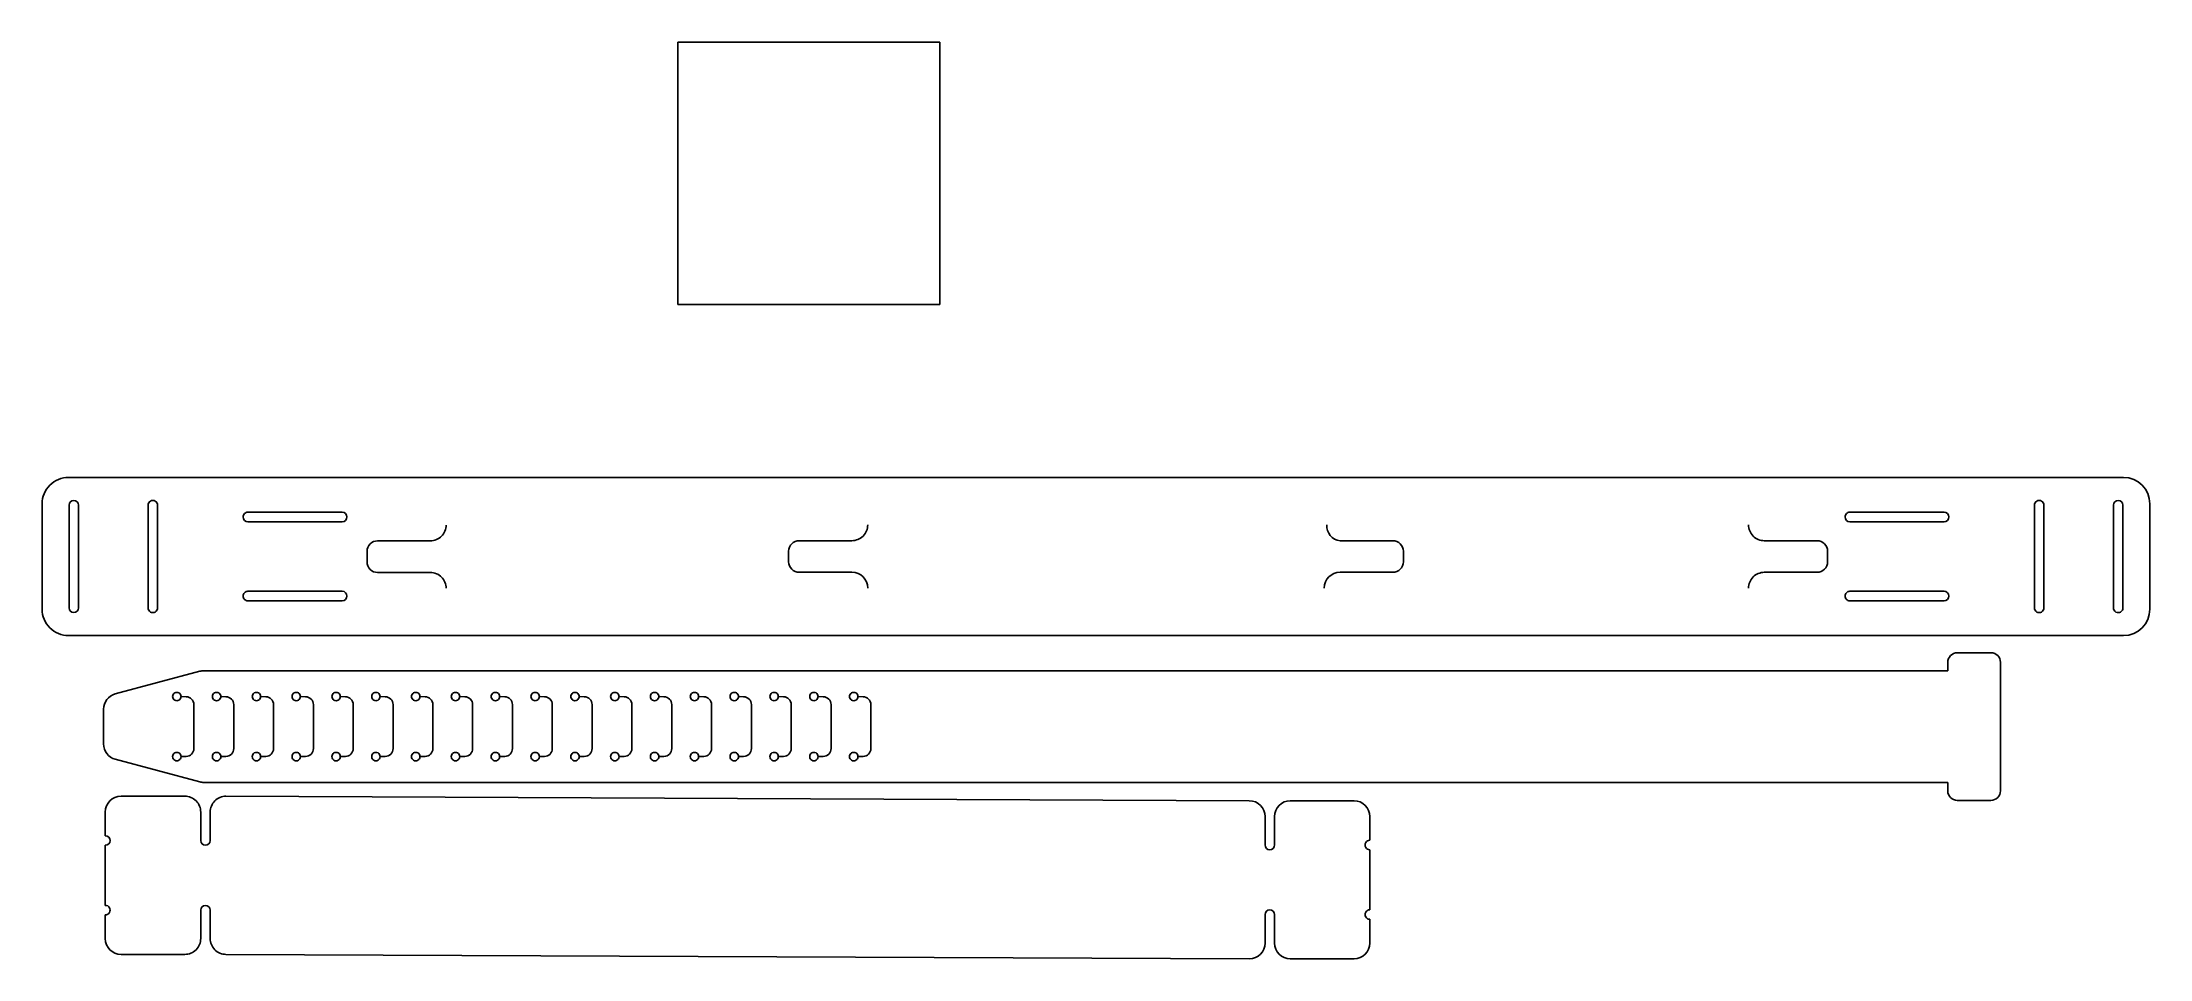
# Model space of a CAD drawing. Extents: x 1 to 401, y 50 to 224.
import ezdxf

# ---------------------------------------------------------------- set-up
doc = ezdxf.new("R2010")
doc.units = 0
doc.layers.get('0').update_dxf_attribs({"linetype": 'CONTINUOUS'})

msp = doc.modelspace()

# ---------------------------------------------------------------- linework, layer by layer
at = {"color": 1}
for p, q in [((121.403983, 224.037553), (171.181615, 224.037553)), ((121.403983, 174.259921), (121.403983, 224.037553)), ((171.181615, 224.037553), (171.181615, 174.259921)), ((171.181615, 174.259921), (121.403983, 174.259921)), ((5.892867, 116.695112), (5.892867, 136.195112)), ((7.692867, 136.195112), (7.692867, 116.695112)), ((20.892867, 116.695112), (20.892867, 136.195112)), ((22.692867, 136.195112), (22.692867, 116.695112)), ((378.892867, 116.695112), (378.892867, 136.195112)), ((380.692867, 136.195112), (380.692867, 116.695112)), ((393.892867, 116.695112), (393.892867, 136.195112)), ((395.692867, 136.195112), (395.692867, 116.695112)), ((38.942867, 133.945112), (38.942867, 133.945112)), ((57.742867, 134.845112), (39.842867, 134.845112)), ((39.842867, 133.045112), (57.742867, 133.045112)), ((58.642867, 133.945112), (58.642867, 133.945112)), ((342.942867, 133.945112), (342.942867, 133.945112)), ((361.742867, 134.845112), (343.842867, 134.845112)), ((343.842867, 133.045112), (361.742867, 133.045112)), ((362.642867, 133.945112), (362.642867, 133.945112)), ((74.461795, 129.416822), (64.461796, 129.416822)), ((154.464691, 129.451022), (144.46469, 129.451022)), ((247.119334, 129.445603), (257.119335, 129.445603)), ((327.629082, 129.44546), (337.629088, 129.44546)), ((62.461795, 127.416823), (62.461795, 125.416825)), ((142.464691, 127.451023), (142.464691, 125.451025)), ((259.119334, 127.445602), (259.119334, 125.445603)), ((339.629074, 127.445462), (339.629074, 125.445463)), ((74.461795, 123.416823), (64.461796, 123.416823)), ((154.464691, 123.451023), (144.46469, 123.451023)), ((247.119334, 123.445605), (257.119335, 123.445605)), ((337.629088, 123.445462), (327.629082, 123.445462)), ((38.942867, 118.945112), (38.942867, 118.945112)), ((57.742867, 119.845112), (39.842867, 119.845112)), ((39.842867, 118.045112), (57.742867, 118.045112)), ((58.642867, 118.945112), (58.642867, 118.945112)), ((342.942867, 118.945112), (342.942867, 118.945112)), ((361.742867, 119.845112), (343.842867, 119.845112)), ((343.842867, 118.045112), (361.742867, 118.045112)), ((362.642867, 118.945112), (362.642867, 118.945112)), ((27.14529, 99.860862), (28.117683, 99.845455)), ((27.145391, 99.873536), (27.145391, 99.873536)), ((29.593919, 98.345643), (29.593919, 90.001429)), ((34.702271, 99.860862), (35.674664, 99.845455)), ((34.702372, 99.873536), (34.702372, 99.873536)), ((37.1509, 98.345643), (37.1509, 90.001429)), ((42.259252, 99.860862), (43.231645, 99.845455)), ((42.259353, 99.873536), (42.259353, 99.873536)), ((44.707881, 98.345643), (44.707881, 90.001429)), ((49.816233, 99.860862), (50.788626, 99.845455)), ((49.816334, 99.873536), (49.816334, 99.873536)), ((52.264862, 98.345643), (52.264862, 90.001429)), ((57.373214, 99.860862), (58.345607, 99.845455)), ((57.373315, 99.873536), (57.373315, 99.873536)), ((59.821843, 98.345643), (59.821843, 90.001429)), ((64.930195, 99.860862), (65.902588, 99.845455)), ((64.930296, 99.873536), (64.930296, 99.873536)), ((67.378824, 98.345643), (67.378824, 90.001429)), ((72.487176, 99.860862), (73.459569, 99.845455)), ((72.487277, 99.873536), (72.487277, 99.873536)), ((74.935805, 98.345643), (74.935805, 90.001429)), ((80.044157, 99.860862), (81.01655, 99.845455)), ((80.044258, 99.873536), (80.044258, 99.873536)), ((82.492786, 98.345643), (82.492786, 90.001429)), ((87.601138, 99.860862), (88.573531, 99.845455)), ((87.601239, 99.873536), (87.601239, 99.873536)), ((90.049767, 98.345643), (90.049767, 90.001429)), ((95.158119, 99.860862), (96.130512, 99.845455)), ((95.15822, 99.873536), (95.15822, 99.873536)), ((97.606748, 98.345643), (97.606748, 90.001429)), ((102.7151, 99.860862), (103.687493, 99.845455)), ((102.715201, 99.873536), (102.715201, 99.873536)), ((105.163729, 98.345643), (105.163729, 90.001429)), ((110.272081, 99.860862), (111.244474, 99.845455)), ((110.272182, 99.873536), (110.272182, 99.873536)), ((112.72071, 98.345643), (112.72071, 90.001429)), ((117.829063, 99.860862), (118.801455, 99.845455)), ((117.829163, 99.873536), (117.829163, 99.873536)), ((120.277691, 98.345643), (120.277691, 90.001429)), ((125.386044, 99.860862), (126.358436, 99.845455)), ((125.386144, 99.873536), (125.386144, 99.873536)), ((127.834672, 98.345643), (127.834672, 90.001429)), ((132.943025, 99.860862), (133.915417, 99.845455)), ((132.943125, 99.873536), (132.943125, 99.873536)), ((135.391653, 98.345643), (135.391653, 90.001429)), ((140.500006, 99.860862), (141.472398, 99.845455)), ((140.500106, 99.873536), (140.500106, 99.873536)), ((142.948634, 98.345643), (142.948634, 90.001429)), ((148.056987, 99.860862), (149.029379, 99.845455)), ((148.057087, 99.873536), (148.057087, 99.873536)), ((150.505615, 98.345643), (150.505615, 90.001429)), ((155.613968, 99.860862), (156.58636, 99.845455)), ((155.614068, 99.873536), (155.614068, 99.873536)), ((158.062596, 98.345643), (158.062596, 90.001429)), ((28.117683, 88.501618), (27.14529, 88.48621)), ((27.145391, 88.473536), (27.145391, 88.473536)), ((35.674664, 88.501618), (34.702271, 88.48621)), ((34.702372, 88.473536), (34.702372, 88.473536)), ((43.231645, 88.501618), (42.259252, 88.48621)), ((42.259353, 88.473536), (42.259353, 88.473536)), ((50.788626, 88.501618), (49.816233, 88.48621)), ((49.816334, 88.473536), (49.816334, 88.473536)), ((58.345607, 88.501618), (57.373214, 88.48621)), ((57.373315, 88.473536), (57.373315, 88.473536)), ((65.902588, 88.501618), (64.930195, 88.48621)), ((64.930296, 88.473536), (64.930296, 88.473536)), ((73.459569, 88.501618), (72.487176, 88.48621)), ((72.487277, 88.473536), (72.487277, 88.473536)), ((81.01655, 88.501618), (80.044157, 88.48621)), ((80.044258, 88.473536), (80.044258, 88.473536)), ((88.573531, 88.501618), (87.601138, 88.48621)), ((87.601239, 88.473536), (87.601239, 88.473536)), ((96.130512, 88.501618), (95.158119, 88.48621)), ((95.15822, 88.473536), (95.15822, 88.473536)), ((103.687493, 88.501618), (102.7151, 88.48621)), ((102.715201, 88.473536), (102.715201, 88.473536)), ((111.244474, 88.501618), (110.272081, 88.48621)), ((110.272182, 88.473536), (110.272182, 88.473536)), ((118.801455, 88.501618), (117.829063, 88.48621)), ((117.829163, 88.473536), (117.829163, 88.473536)), ((126.358436, 88.501618), (125.386044, 88.48621)), ((125.386144, 88.473536), (125.386144, 88.473536)), ((133.915417, 88.501618), (132.943025, 88.48621)), ((132.943125, 88.473536), (132.943125, 88.473536)), ((141.472398, 88.501618), (140.500006, 88.48621)), ((140.500106, 88.473536), (140.500106, 88.473536)), ((149.029379, 88.501618), (148.056987, 88.48621)), ((148.057087, 88.473536), (148.057087, 88.473536)), ((156.58636, 88.501618), (155.613968, 88.48621)), ((155.614068, 88.473536), (155.614068, 88.473536))]:
    msp.add_line(p, q, dxfattribs=at)
at = {"color": 7}
for p, q in [((52.292867, 141.445112), (5.792867, 141.445112)), ((52.292867, 141.445112), (349.292867, 141.445112)), ((395.792867, 141.445112), (349.292867, 141.445112)), ((0.792867, 136.445112), (0.792867, 116.445112)), ((400.792867, 116.445112), (400.792867, 136.445112)), ((5.792867, 111.445112), (395.792867, 111.445112)), ((370.645391, 108.173536), (364.245391, 108.173536)), ((30.724145, 104.671314), (14.668934, 100.369333)), ((362.445391, 104.773536), (31.500602, 104.773536)), ((362.445391, 106.373536), (362.445391, 104.773536)), ((372.445391, 81.973536), (372.445391, 106.373536)), ((12.445391, 97.471555), (12.445391, 90.875517)), ((14.668934, 87.97774), (30.724145, 83.675759)), ((15.782565, 80.955719), (27.882565, 80.955719)), ((31.500602, 83.573536), (362.445391, 83.573536)), ((35.682565, 80.955719), (229.87356, 80.107025)), ((237.67356, 80.107025), (249.77356, 80.107025)), ((362.445391, 83.573536), (362.445391, 81.973536)), ((364.245391, 80.173536), (370.645391, 80.173536)), ((12.782565, 73.455719), (12.782565, 77.955719)), ((30.882565, 77.955719), (30.882565, 72.555719)), ((32.682565, 72.555719), (32.682565, 77.955719)), ((232.87356, 77.107025), (232.87356, 71.707025)), ((234.67356, 71.707025), (234.67356, 77.107025)), ((252.77356, 77.107025), (252.77356, 72.607025)), ((12.782565, 60.255719), (12.782565, 71.655719)), ((252.77356, 70.807025), (252.77356, 59.407025)), ((12.782565, 53.955719), (12.782565, 58.455719)), ((30.882565, 59.355719), (30.882565, 53.955719)), ((32.682565, 53.955719), (32.682565, 59.355719)), ((232.87356, 58.507025), (232.87356, 53.107025)), ((234.67356, 53.107025), (234.67356, 58.507025)), ((252.77356, 57.607025), (252.77356, 53.107025)), ((27.882565, 50.955719), (15.782565, 50.955719)), ((229.87356, 50.107025), (35.682565, 50.955719)), ((249.77356, 50.107025), (237.67356, 50.107025))]:
    msp.add_line(p, q, dxfattribs=at)
for points in [[(5.792867, 141.445112), (4.466785, 141.445112), (3.195015, 140.918328), (2.257333, 139.980646)], [(400.792867, 136.445112), (400.792867, 139.206535), (398.554291, 141.445112), (395.792867, 141.445112)], [(2.257333, 139.980646), (1.319651, 139.042964), (0.792867, 137.771194), (0.792867, 136.445112)], [(0.792867, 116.445112), (0.792867, 115.119029), (1.319651, 113.84726), (2.257333, 112.909578)], [(395.792867, 111.445112), (398.554291, 111.445112), (400.792867, 113.683688), (400.792867, 116.445112)], [(2.257333, 112.909578), (3.195015, 111.971896), (4.466785, 111.445112), (5.792867, 111.445112)], [(364.245391, 108.173536), (363.768001, 108.173536), (363.310164, 107.983894), (362.972599, 107.646329)], [(372.445391, 106.373536), (372.445391, 107.367649), (371.639503, 108.173536), (370.645391, 108.173536)], [(31.500602, 104.773536), (31.238428, 104.773536), (30.977386, 104.73917), (30.724145, 104.671314)], [(362.972599, 107.646329), (362.635033, 107.308763), (362.445391, 106.850926), (362.445391, 106.373536)], [(14.668934, 100.369333), (13.357383, 100.017904), (12.445391, 98.829373), (12.445391, 97.471555)], [(12.445391, 90.875517), (12.445391, 89.5177), (13.357383, 88.329169), (14.668934, 87.97774)], [(15.782565, 80.955719), (14.12571, 80.955719), (12.782565, 79.612573), (12.782565, 77.955719)], [(30.003885, 80.077039), (29.441276, 80.639648), (28.678214, 80.955719), (27.882565, 80.955719)], [(30.882565, 77.955719), (30.882565, 78.751368), (30.566494, 79.51443), (30.003885, 80.077039)], [(30.724145, 83.675759), (30.977386, 83.607903), (31.238428, 83.573536), (31.500602, 83.573536)], [(33.561244, 80.077039), (32.998635, 79.51443), (32.682565, 78.751368), (32.682565, 77.955719)], [(35.682565, 80.955719), (34.886915, 80.955719), (34.123854, 80.639648), (33.561244, 80.077039)], [(232.87356, 77.107025), (232.87356, 78.763879), (231.530414, 80.107025), (229.87356, 80.107025)], [(237.67356, 80.107025), (236.016706, 80.107025), (234.67356, 78.763879), (234.67356, 77.107025)], [(252.77356, 77.107025), (252.77356, 78.763879), (251.430414, 80.107025), (249.77356, 80.107025)], [(362.445391, 81.973536), (362.445391, 81.496147), (362.635033, 81.03831), (362.972599, 80.700744)], [(362.972599, 80.700744), (363.310164, 80.363179), (363.768001, 80.173536), (364.245391, 80.173536)], [(370.645391, 80.173536), (371.12278, 80.173536), (371.580618, 80.363179), (371.918183, 80.700744)], [(371.918183, 80.700744), (372.255749, 81.03831), (372.445391, 81.496147), (372.445391, 81.973536)], [(13.682077, 72.555719), (13.682077, 73.052584), (13.27943, 73.455449), (12.782565, 73.455719)], [(12.782565, 71.655719), (13.27943, 71.655988), (13.682077, 72.058853), (13.682077, 72.555719)], [(30.882565, 72.555719), (30.882834, 72.058853), (31.285699, 71.656207), (31.782565, 71.656207)], [(31.782565, 71.656207), (32.279431, 71.656207), (32.682295, 72.058853), (32.682565, 72.555719)], [(251.994137, 72.157025), (251.833368, 71.878564), (251.833368, 71.535486), (251.994137, 71.257025)], [(252.77356, 72.607025), (252.452021, 72.607025), (252.154907, 72.435486), (251.994137, 72.157025)], [(232.87356, 71.707025), (232.87383, 71.210159), (233.276694, 70.807513), (233.77356, 70.807513)], [(233.77356, 70.807513), (234.270426, 70.807513), (234.673291, 71.210159), (234.67356, 71.707025)], [(251.994137, 71.257025), (252.154907, 70.978564), (252.452021, 70.807025), (252.77356, 70.807025)], [(13.561988, 59.805719), (13.401218, 60.08418), (13.104104, 60.255719), (12.782565, 60.255719)], [(31.782565, 60.255231), (31.285699, 60.255231), (30.882834, 59.852584), (30.882565, 59.355719)], [(32.682565, 59.355719), (32.682295, 59.852584), (32.279431, 60.255231), (31.782565, 60.255231)], [(12.782565, 58.455719), (13.104104, 58.455719), (13.401218, 58.627258), (13.561988, 58.905719)], [(13.561988, 58.905719), (13.722757, 59.18418), (13.722757, 59.527258), (13.561988, 59.805719)], [(233.77356, 59.406537), (233.276694, 59.406537), (232.87383, 59.003891), (232.87356, 58.507025)], [(234.67356, 58.507025), (234.673291, 59.003891), (234.270426, 59.406537), (233.77356, 59.406537)], [(251.994137, 58.957025), (251.833368, 58.678564), (251.833368, 58.335486), (251.994137, 58.057025)], [(252.77356, 59.407025), (252.452021, 59.407025), (252.154907, 59.235486), (251.994137, 58.957025)], [(251.994137, 58.057025), (252.154907, 57.778564), (252.452021, 57.607025), (252.77356, 57.607025)], [(12.782565, 53.955719), (12.782565, 52.298865), (14.12571, 50.955719), (15.782565, 50.955719)], [(30.003885, 51.834398), (30.566494, 52.397008), (30.882565, 53.160069), (30.882565, 53.955719)], [(32.682565, 53.955719), (32.682565, 53.160069), (32.998635, 52.397008), (33.561244, 51.834398)], [(229.87356, 50.107025), (231.530414, 50.107025), (232.87356, 51.450171), (232.87356, 53.107025)], [(234.67356, 53.107025), (234.67356, 51.450171), (236.016706, 50.107025), (237.67356, 50.107025)], [(249.77356, 50.107025), (251.430414, 50.107025), (252.77356, 51.450171), (252.77356, 53.107025)], [(27.882565, 50.955719), (28.678214, 50.955719), (29.441276, 51.271789), (30.003885, 51.834398)], [(33.561244, 51.834398), (34.123854, 51.271789), (34.886915, 50.955719), (35.682565, 50.955719)]]:
    msp.add_open_spline(points, degree=3, dxfattribs=at)
at = {"color": 1}
for points in [[(6.792867, 137.094624), (6.296001, 137.094624), (5.893137, 136.691977), (5.892867, 136.195112)], [(7.692867, 136.195112), (7.692598, 136.691977), (7.289733, 137.094624), (6.792867, 137.094624)], [(21.342867, 136.974535), (21.064406, 136.813765), (20.892867, 136.516651), (20.892867, 136.195112)], [(22.242867, 136.974535), (21.964406, 137.135304), (21.621328, 137.135304), (21.342867, 136.974535)], [(22.692867, 136.195112), (22.692867, 136.516651), (22.521328, 136.813765), (22.242867, 136.974535)], [(379.342867, 136.974535), (379.064406, 136.813765), (378.892867, 136.516651), (378.892867, 136.195112)], [(380.242867, 136.974535), (379.964406, 137.135304), (379.621328, 137.135304), (379.342867, 136.974535)], [(380.692867, 136.195112), (380.692867, 136.516651), (380.521328, 136.813765), (380.242867, 136.974535)], [(394.792867, 137.094624), (394.296001, 137.094624), (393.893137, 136.691977), (393.892867, 136.195112)], [(395.692867, 136.195112), (395.692598, 136.691977), (395.289733, 137.094624), (394.792867, 137.094624)], [(39.206471, 134.581508), (39.037688, 134.412725), (38.942867, 134.183807), (38.942867, 133.945112)], [(38.942867, 133.945112), (38.942867, 133.448055), (39.345811, 133.045112), (39.842867, 133.045112)], [(39.842867, 134.845112), (39.604172, 134.845112), (39.375254, 134.750291), (39.206471, 134.581508)], [(58.642867, 133.945112), (58.642867, 134.442168), (58.239923, 134.845112), (57.742867, 134.845112)], [(57.742867, 133.045112), (58.239923, 133.045112), (58.642867, 133.448056), (58.642867, 133.945112)], [(76.583117, 130.295502), (77.145727, 130.858111), (77.461797, 131.621174), (77.461797, 132.416824)], [(156.586011, 130.329703), (157.14862, 130.892312), (157.464691, 131.655374), (157.46469, 132.451024)], [(244.619334, 132.445603), (244.481263, 130.92682), (245.600551, 129.583674), (247.119334, 129.445603)], [(324.629077, 132.445462), (324.629077, 131.649812), (324.945148, 130.886749), (325.507758, 130.324139)], [(343.206471, 134.581508), (343.037688, 134.412725), (342.942867, 134.183807), (342.942867, 133.945112)], [(342.942867, 133.945112), (342.942867, 133.448055), (343.345811, 133.045112), (343.842867, 133.045112)], [(343.842867, 134.845112), (343.604172, 134.845112), (343.375254, 134.750291), (343.206471, 134.581508)], [(362.642867, 133.945112), (362.642867, 134.442168), (362.239923, 134.845112), (361.742867, 134.845112)], [(361.742867, 133.045112), (362.239923, 133.045112), (362.642867, 133.448056), (362.642867, 133.945112)], [(63.047582, 128.831036), (62.672509, 128.455964), (62.461795, 127.947256), (62.461795, 127.416823)], [(64.461796, 129.416822), (63.931363, 129.416822), (63.422655, 129.206109), (63.047582, 128.831036)], [(74.461795, 129.416822), (75.257445, 129.416821), (76.020508, 129.732892), (76.583117, 130.295502)], [(144.46469, 129.451022), (143.360121, 129.451021), (142.464692, 128.555592), (142.464691, 127.451023)], [(154.464691, 129.451022), (155.260341, 129.451022), (156.023402, 129.767093), (156.586011, 130.329703)], [(259.119334, 127.445602), (259.119335, 128.550171), (258.223905, 129.445603), (257.119335, 129.445603)], [(325.507758, 130.324139), (326.070368, 129.761529), (326.833431, 129.445459), (327.629082, 129.44546)], [(339.629074, 127.445462), (339.629073, 128.550025), (338.733652, 129.445452), (337.629088, 129.44546)], [(62.461795, 125.416825), (62.461795, 124.886391), (62.672508, 124.377683), (63.047582, 124.00261)], [(63.047582, 124.00261), (63.422655, 123.627537), (63.931363, 123.416823), (64.461796, 123.416823)], [(142.464691, 125.451025), (142.46469, 124.346455), (143.36012, 123.451024), (144.46469, 123.451023)], [(257.119335, 123.445605), (258.223904, 123.445605), (259.119333, 124.341035), (259.119334, 125.445603)], [(337.629088, 123.445462), (338.733653, 123.44547), (339.629074, 124.340899), (339.629074, 125.445463)], [(76.583116, 122.538145), (76.020507, 123.100754), (75.257445, 123.416824), (74.461795, 123.416823)], [(77.461797, 120.416824), (77.461797, 121.212474), (77.145726, 121.975536), (76.583116, 122.538145)], [(157.46469, 120.451024), (157.46469, 122.107878), (156.121545, 123.451023), (154.464691, 123.451023)], [(247.119334, 123.445605), (245.462481, 123.445604), (244.119335, 122.102459), (244.119335, 120.445605)], [(325.507759, 122.566784), (324.945149, 122.004175), (324.629077, 121.241113), (324.629077, 120.445463)], [(327.629082, 123.445462), (326.833432, 123.445463), (326.070369, 123.129393), (325.507759, 122.566784)], [(5.892867, 116.695112), (5.893137, 116.198246), (6.296001, 115.7956), (6.792867, 115.7956)], [(6.792867, 115.7956), (7.289733, 115.7956), (7.692598, 116.198246), (7.692867, 116.695112)], [(20.892867, 116.695112), (20.892867, 116.373573), (21.064406, 116.076458), (21.342867, 115.915689)], [(22.242867, 115.915689), (22.521328, 116.076458), (22.692867, 116.373573), (22.692867, 116.695112)], [(39.206471, 119.581508), (39.037688, 119.412725), (38.942867, 119.183807), (38.942867, 118.945112)], [(38.942867, 118.945112), (38.942867, 118.706417), (39.037688, 118.477498), (39.206471, 118.308716)], [(39.842867, 119.845112), (39.604172, 119.845112), (39.375254, 119.750291), (39.206471, 119.581508)], [(39.206471, 118.308716), (39.375254, 118.139933), (39.604172, 118.045112), (39.842867, 118.045112)], [(58.642867, 118.945112), (58.642867, 119.442168), (58.239923, 119.845112), (57.742867, 119.845112)], [(57.742867, 118.045112), (58.239923, 118.045112), (58.642867, 118.448056), (58.642867, 118.945112)], [(343.206471, 119.581508), (343.037688, 119.412725), (342.942867, 119.183807), (342.942867, 118.945112)], [(342.942867, 118.945112), (342.942867, 118.706417), (343.037688, 118.477498), (343.206471, 118.308716)], [(343.842867, 119.845112), (343.604172, 119.845112), (343.375254, 119.750291), (343.206471, 119.581508)], [(343.206471, 118.308716), (343.375254, 118.139933), (343.604172, 118.045112), (343.842867, 118.045112)], [(362.642867, 118.945112), (362.642867, 119.442168), (362.239923, 119.845112), (361.742867, 119.845112)], [(361.742867, 118.045112), (362.239923, 118.045112), (362.642867, 118.448056), (362.642867, 118.945112)], [(378.892867, 116.695112), (378.892867, 116.373573), (379.064406, 116.076458), (379.342867, 115.915689)], [(380.242867, 115.915689), (380.521328, 116.076458), (380.692867, 116.373573), (380.692867, 116.695112)], [(393.892867, 116.695112), (393.892693, 116.373457), (394.064194, 116.07616), (394.342726, 115.915282)], [(395.243008, 115.915282), (395.521541, 116.07616), (395.693041, 116.373457), (395.692867, 116.695112)], [(21.342867, 115.915689), (21.621328, 115.754919), (21.964406, 115.754919), (22.242867, 115.915689)], [(379.342867, 115.915689), (379.621328, 115.754919), (379.964406, 115.754919), (380.242867, 115.915689)], [(394.342726, 115.915282), (394.621259, 115.754404), (394.964475, 115.754404), (395.243008, 115.915282)], [(25.945391, 100.566357), (25.69787, 100.42345), (25.545391, 100.159349), (25.545391, 99.873536)], [(26.745391, 100.566357), (26.49787, 100.709263), (26.192912, 100.709263), (25.945391, 100.566357)], [(27.145391, 99.873536), (27.145391, 100.159349), (26.992911, 100.42345), (26.745391, 100.566357)], [(33.502372, 100.566357), (33.254851, 100.42345), (33.102372, 100.159349), (33.102372, 99.873536)], [(34.302372, 100.566357), (34.054851, 100.709263), (33.749893, 100.709263), (33.502372, 100.566357)], [(34.702372, 99.873536), (34.702372, 100.159349), (34.549893, 100.42345), (34.302372, 100.566357)], [(41.059353, 100.566357), (40.811832, 100.42345), (40.659353, 100.159349), (40.659353, 99.873536)], [(41.859353, 100.566357), (41.611832, 100.709263), (41.306874, 100.709263), (41.059353, 100.566357)], [(42.259353, 99.873536), (42.259353, 100.159349), (42.106874, 100.42345), (41.859353, 100.566357)], [(48.616334, 100.566357), (48.368813, 100.42345), (48.216334, 100.159349), (48.216334, 99.873536)], [(49.416334, 100.566357), (49.168813, 100.709263), (48.863855, 100.709263), (48.616334, 100.566357)], [(49.816334, 99.873536), (49.816334, 100.159349), (49.663855, 100.42345), (49.416334, 100.566357)], [(56.173315, 100.566357), (55.925794, 100.42345), (55.773315, 100.159349), (55.773315, 99.873536)], [(56.973315, 100.566357), (56.725794, 100.709263), (56.420836, 100.709263), (56.173315, 100.566357)], [(57.373315, 99.873536), (57.373315, 100.159349), (57.220836, 100.42345), (56.973315, 100.566357)], [(63.730296, 100.566357), (63.482775, 100.42345), (63.330296, 100.159349), (63.330296, 99.873536)], [(64.530296, 100.566357), (64.282775, 100.709263), (63.977817, 100.709263), (63.730296, 100.566357)], [(64.930296, 99.873536), (64.930296, 100.159349), (64.777817, 100.42345), (64.530296, 100.566357)], [(71.287277, 100.566357), (71.039756, 100.42345), (70.887277, 100.159349), (70.887277, 99.873536)], [(72.087277, 100.566357), (71.839756, 100.709263), (71.534798, 100.709263), (71.287277, 100.566357)], [(72.487277, 99.873536), (72.487277, 100.159349), (72.334798, 100.42345), (72.087277, 100.566357)], [(78.844258, 100.566357), (78.596737, 100.42345), (78.444258, 100.159349), (78.444258, 99.873536)], [(79.644258, 100.566357), (79.396737, 100.709263), (79.091779, 100.709263), (78.844258, 100.566357)], [(80.044258, 99.873536), (80.044258, 100.159349), (79.891779, 100.42345), (79.644258, 100.566357)], [(86.401239, 100.566357), (86.153718, 100.42345), (86.001239, 100.159349), (86.001239, 99.873536)], [(87.201239, 100.566357), (86.953718, 100.709263), (86.64876, 100.709263), (86.401239, 100.566357)], [(87.601239, 99.873536), (87.601239, 100.159349), (87.44876, 100.42345), (87.201239, 100.566357)], [(93.95822, 100.566357), (93.710699, 100.42345), (93.55822, 100.159349), (93.55822, 99.873536)], [(94.75822, 100.566357), (94.510699, 100.709263), (94.205741, 100.709263), (93.95822, 100.566357)], [(95.15822, 99.873536), (95.15822, 100.159349), (95.005741, 100.42345), (94.75822, 100.566357)], [(101.515201, 100.566357), (101.26768, 100.42345), (101.115201, 100.159349), (101.115201, 99.873536)], [(102.315201, 100.566357), (102.06768, 100.709263), (101.762722, 100.709263), (101.515201, 100.566357)], [(102.715201, 99.873536), (102.715201, 100.159349), (102.562722, 100.42345), (102.315201, 100.566357)], [(109.072182, 100.566357), (108.824661, 100.42345), (108.672182, 100.159349), (108.672182, 99.873536)], [(109.872182, 100.566357), (109.624661, 100.709263), (109.319703, 100.709263), (109.072182, 100.566357)], [(110.272182, 99.873536), (110.272182, 100.159349), (110.119703, 100.42345), (109.872182, 100.566357)], [(116.629163, 100.566357), (116.381642, 100.42345), (116.229163, 100.159349), (116.229163, 99.873536)], [(117.429163, 100.566357), (117.181642, 100.709263), (116.876684, 100.709263), (116.629163, 100.566357)], [(117.829163, 99.873536), (117.829163, 100.159349), (117.676684, 100.42345), (117.429163, 100.566357)], [(124.186144, 100.566357), (123.938623, 100.42345), (123.786144, 100.159349), (123.786144, 99.873536)], [(124.986144, 100.566357), (124.738623, 100.709263), (124.433665, 100.709263), (124.186144, 100.566357)], [(125.386144, 99.873536), (125.386144, 100.159349), (125.233665, 100.42345), (124.986144, 100.566357)], [(131.743125, 100.566357), (131.495604, 100.42345), (131.343125, 100.159349), (131.343125, 99.873536)], [(132.543125, 100.566357), (132.295604, 100.709263), (131.990646, 100.709263), (131.743125, 100.566357)], [(132.943125, 99.873536), (132.943125, 100.159349), (132.790646, 100.42345), (132.543125, 100.566357)], [(139.300106, 100.566357), (139.052585, 100.423451), (138.900106, 100.159349), (138.900106, 99.873536)], [(140.100106, 100.566357), (139.852585, 100.709263), (139.547627, 100.709263), (139.300106, 100.566357)], [(140.500106, 99.873536), (140.500106, 100.159349), (140.347627, 100.423451), (140.100106, 100.566357)], [(146.857087, 100.566357), (146.609566, 100.423451), (146.457087, 100.159349), (146.457087, 99.873536)], [(147.657087, 100.566357), (147.409566, 100.709263), (147.104608, 100.709263), (146.857087, 100.566357)], [(148.057087, 99.873536), (148.057087, 100.159349), (147.904608, 100.423451), (147.657087, 100.566357)], [(154.414068, 100.566357), (154.166547, 100.423451), (154.014068, 100.159349), (154.014068, 99.873536)], [(155.214068, 100.566357), (154.966547, 100.709263), (154.661589, 100.709263), (154.414068, 100.566357)], [(155.614068, 99.873536), (155.614068, 100.159349), (155.461589, 100.423451), (155.214068, 100.566357)], [(25.545391, 99.873536), (25.545391, 99.587724), (25.69787, 99.323622), (25.945391, 99.180716)], [(25.945391, 99.180716), (26.192912, 99.03781), (26.49787, 99.03781), (26.745391, 99.180716)], [(26.745391, 99.180716), (26.992912, 99.323622), (27.145391, 99.587724), (27.145391, 99.873536)], [(29.593919, 98.345643), (29.593919, 99.164805), (28.936742, 99.832477), (28.117683, 99.845455)], [(33.102372, 99.873536), (33.102372, 99.587724), (33.254851, 99.323622), (33.502372, 99.180716)], [(33.502372, 99.180716), (33.749893, 99.03781), (34.054851, 99.03781), (34.302372, 99.180716)], [(34.302372, 99.180716), (34.549893, 99.323622), (34.702372, 99.587724), (34.702372, 99.873536)], [(37.1509, 98.345643), (37.1509, 99.164805), (36.493723, 99.832477), (35.674664, 99.845455)], [(40.659353, 99.873536), (40.659353, 99.587724), (40.811832, 99.323622), (41.059353, 99.180716)], [(41.059353, 99.180716), (41.306874, 99.03781), (41.611832, 99.03781), (41.859353, 99.180716)], [(41.859353, 99.180716), (42.106874, 99.323622), (42.259353, 99.587724), (42.259353, 99.873536)], [(44.707881, 98.345643), (44.707881, 99.164805), (44.050704, 99.832477), (43.231645, 99.845455)], [(48.216334, 99.873536), (48.216334, 99.587724), (48.368813, 99.323622), (48.616334, 99.180716)], [(48.616334, 99.180716), (48.863855, 99.03781), (49.168813, 99.03781), (49.416334, 99.180716)], [(49.416334, 99.180716), (49.663855, 99.323622), (49.816334, 99.587724), (49.816334, 99.873536)], [(52.264862, 98.345643), (52.264862, 99.164805), (51.607685, 99.832477), (50.788626, 99.845455)], [(55.773315, 99.873536), (55.773315, 99.587724), (55.925794, 99.323622), (56.173315, 99.180716)], [(56.173315, 99.180716), (56.420836, 99.03781), (56.725794, 99.03781), (56.973315, 99.180716)], [(56.973315, 99.180716), (57.220836, 99.323622), (57.373315, 99.587724), (57.373315, 99.873536)], [(59.821843, 98.345643), (59.821843, 99.164805), (59.164666, 99.832477), (58.345607, 99.845455)], [(63.330296, 99.873536), (63.330296, 99.587724), (63.482775, 99.323622), (63.730296, 99.180716)], [(63.730296, 99.180716), (63.977817, 99.03781), (64.282775, 99.03781), (64.530296, 99.180716)], [(64.530296, 99.180716), (64.777817, 99.323622), (64.930296, 99.587724), (64.930296, 99.873536)], [(67.378824, 98.345643), (67.378824, 99.164805), (66.721647, 99.832477), (65.902588, 99.845455)], [(70.887277, 99.873536), (70.887277, 99.587724), (71.039756, 99.323622), (71.287277, 99.180716)], [(71.287277, 99.180716), (71.534798, 99.03781), (71.839756, 99.03781), (72.087277, 99.180716)], [(72.087277, 99.180716), (72.334798, 99.323622), (72.487277, 99.587724), (72.487277, 99.873536)], [(74.935805, 98.345643), (74.935805, 99.164805), (74.278628, 99.832477), (73.459569, 99.845455)], [(78.444258, 99.873536), (78.444258, 99.587724), (78.596737, 99.323622), (78.844258, 99.180716)], [(78.844258, 99.180716), (79.091779, 99.03781), (79.396737, 99.03781), (79.644258, 99.180716)], [(79.644258, 99.180716), (79.891779, 99.323622), (80.044258, 99.587724), (80.044258, 99.873536)], [(82.492786, 98.345643), (82.492786, 99.164805), (81.835609, 99.832477), (81.01655, 99.845455)], [(86.001239, 99.873536), (86.001239, 99.587724), (86.153718, 99.323622), (86.401239, 99.180716)], [(86.401239, 99.180716), (86.64876, 99.03781), (86.953718, 99.03781), (87.201239, 99.180716)], [(87.201239, 99.180716), (87.44876, 99.323622), (87.601239, 99.587724), (87.601239, 99.873536)], [(90.049767, 98.345643), (90.049767, 99.164805), (89.39259, 99.832477), (88.573531, 99.845455)], [(93.55822, 99.873536), (93.55822, 99.587724), (93.710699, 99.323622), (93.95822, 99.180716)], [(93.95822, 99.180716), (94.205741, 99.03781), (94.510699, 99.03781), (94.75822, 99.180716)], [(94.75822, 99.180716), (95.005741, 99.323622), (95.15822, 99.587724), (95.15822, 99.873536)], [(97.606748, 98.345643), (97.606748, 99.164805), (96.949571, 99.832477), (96.130512, 99.845455)], [(101.115201, 99.873536), (101.115201, 99.587724), (101.26768, 99.323622), (101.515201, 99.180716)], [(101.515201, 99.180716), (101.762722, 99.03781), (102.06768, 99.03781), (102.315201, 99.180716)], [(102.315201, 99.180716), (102.562722, 99.323622), (102.715201, 99.587724), (102.715201, 99.873536)], [(105.163729, 98.345643), (105.163729, 99.164805), (104.506552, 99.832477), (103.687493, 99.845455)], [(108.672182, 99.873536), (108.672182, 99.587724), (108.824661, 99.323622), (109.072182, 99.180716)], [(109.072182, 99.180716), (109.319703, 99.03781), (109.624661, 99.03781), (109.872182, 99.180716)], [(109.872182, 99.180716), (110.119703, 99.323622), (110.272182, 99.587724), (110.272182, 99.873536)], [(112.72071, 98.345643), (112.72071, 99.164805), (112.063533, 99.832477), (111.244474, 99.845455)], [(116.229163, 99.873536), (116.229163, 99.587724), (116.381642, 99.323622), (116.629163, 99.180716)], [(116.629163, 99.180716), (116.876684, 99.03781), (117.181642, 99.03781), (117.429163, 99.180716)], [(117.429163, 99.180716), (117.676684, 99.323622), (117.829163, 99.587724), (117.829163, 99.873536)], [(120.277691, 98.345643), (120.277691, 99.164805), (119.620514, 99.832477), (118.801455, 99.845455)], [(123.786144, 99.873536), (123.786144, 99.587724), (123.938623, 99.323622), (124.186144, 99.180716)], [(124.186144, 99.180716), (124.433665, 99.03781), (124.738623, 99.03781), (124.986144, 99.180716)], [(124.986144, 99.180716), (125.233665, 99.323622), (125.386144, 99.587724), (125.386144, 99.873536)], [(127.834672, 98.345643), (127.834672, 99.164805), (127.177495, 99.832477), (126.358436, 99.845455)], [(131.343125, 99.873536), (131.343125, 99.587724), (131.495604, 99.323622), (131.743125, 99.180716)], [(131.743125, 99.180716), (131.990646, 99.03781), (132.295604, 99.03781), (132.543125, 99.180716)], [(132.543125, 99.180716), (132.790646, 99.323622), (132.943125, 99.587724), (132.943125, 99.873536)], [(135.391653, 98.345643), (135.391653, 99.164805), (134.734476, 99.832477), (133.915417, 99.845455)], [(138.900106, 99.873536), (138.900106, 99.587724), (139.052585, 99.323622), (139.300106, 99.180716)], [(139.300106, 99.180716), (139.547627, 99.03781), (139.852585, 99.03781), (140.100106, 99.180716)], [(140.100106, 99.180716), (140.347627, 99.323622), (140.500106, 99.587724), (140.500106, 99.873536)], [(142.948634, 98.345643), (142.948634, 99.164805), (142.291457, 99.832477), (141.472398, 99.845455)], [(146.457087, 99.873536), (146.457087, 99.587724), (146.609566, 99.323622), (146.857087, 99.180716)], [(146.857087, 99.180716), (147.104608, 99.03781), (147.409566, 99.03781), (147.657087, 99.180716)], [(147.657087, 99.180716), (147.904608, 99.323622), (148.057087, 99.587724), (148.057087, 99.873536)], [(150.505615, 98.345643), (150.505615, 99.164805), (149.848438, 99.832477), (149.029379, 99.845455)], [(154.014068, 99.873536), (154.014068, 99.587724), (154.166547, 99.323622), (154.414068, 99.180716)], [(154.414068, 99.180716), (154.661589, 99.03781), (154.966547, 99.03781), (155.214068, 99.180716)], [(155.214068, 99.180716), (155.461589, 99.323622), (155.614068, 99.587724), (155.614068, 99.873536)], [(158.062596, 98.345643), (158.062596, 99.164805), (157.405419, 99.832477), (156.58636, 99.845455)], [(25.945391, 89.166357), (25.69787, 89.02345), (25.545391, 88.759349), (25.545391, 88.473536)], [(25.545391, 88.473536), (25.545391, 88.187724), (25.69787, 87.923622), (25.945391, 87.780716)], [(26.745391, 89.166357), (26.49787, 89.309263), (26.192912, 89.309263), (25.945391, 89.166357)], [(27.145391, 88.473536), (27.145391, 88.759349), (26.992911, 89.02345), (26.745391, 89.166357)], [(26.745391, 87.780716), (26.992912, 87.923622), (27.145391, 88.187724), (27.145391, 88.473536)], [(28.117683, 88.501618), (28.936741, 88.514596), (29.593919, 89.182268), (29.593919, 90.001429)], [(33.502372, 89.166357), (33.254851, 89.023451), (33.102372, 88.759349), (33.102372, 88.473536)], [(33.102372, 88.473536), (33.102372, 88.187724), (33.254851, 87.923622), (33.502372, 87.780716)], [(34.302372, 89.166357), (34.054851, 89.309263), (33.749893, 89.309263), (33.502372, 89.166357)], [(34.702372, 88.473536), (34.702372, 88.759349), (34.549893, 89.023451), (34.302372, 89.166357)], [(34.302372, 87.780716), (34.549893, 87.923622), (34.702372, 88.187724), (34.702372, 88.473536)], [(35.674664, 88.501618), (36.493722, 88.514596), (37.1509, 89.182268), (37.1509, 90.001429)], [(41.059353, 89.166357), (40.811832, 89.02345), (40.659353, 88.759349), (40.659353, 88.473536)], [(40.659353, 88.473536), (40.659353, 88.187724), (40.811832, 87.923622), (41.059353, 87.780716)], [(41.859353, 89.166357), (41.611832, 89.309263), (41.306874, 89.309263), (41.059353, 89.166357)], [(42.259353, 88.473536), (42.259353, 88.759349), (42.106874, 89.02345), (41.859353, 89.166357)], [(41.859353, 87.780716), (42.106874, 87.923622), (42.259353, 88.187724), (42.259353, 88.473536)], [(43.231645, 88.501618), (44.050703, 88.514596), (44.707881, 89.182268), (44.707881, 90.001429)], [(48.616334, 89.166357), (48.368813, 89.02345), (48.216334, 88.759349), (48.216334, 88.473536)], [(48.216334, 88.473536), (48.216334, 88.187724), (48.368813, 87.923622), (48.616334, 87.780716)], [(49.416334, 89.166357), (49.168813, 89.309263), (48.863855, 89.309263), (48.616334, 89.166357)], [(49.816334, 88.473536), (49.816334, 88.759349), (49.663855, 89.02345), (49.416334, 89.166357)], [(49.416334, 87.780716), (49.663855, 87.923622), (49.816334, 88.187724), (49.816334, 88.473536)], [(50.788626, 88.501618), (51.607684, 88.514596), (52.264862, 89.182268), (52.264862, 90.001429)], [(56.173315, 89.166357), (55.925794, 89.02345), (55.773315, 88.759349), (55.773315, 88.473536)], [(55.773315, 88.473536), (55.773315, 88.187724), (55.925794, 87.923622), (56.173315, 87.780716)], [(56.973315, 89.166357), (56.725794, 89.309263), (56.420836, 89.309263), (56.173315, 89.166357)], [(57.373315, 88.473536), (57.373315, 88.759349), (57.220836, 89.02345), (56.973315, 89.166357)], [(56.973315, 87.780716), (57.220836, 87.923622), (57.373315, 88.187724), (57.373315, 88.473536)], [(58.345607, 88.501618), (59.164665, 88.514596), (59.821843, 89.182268), (59.821843, 90.001429)], [(63.730296, 89.166357), (63.482775, 89.02345), (63.330296, 88.759349), (63.330296, 88.473536)], [(63.330296, 88.473536), (63.330296, 88.187724), (63.482775, 87.923622), (63.730296, 87.780716)], [(64.530296, 89.166357), (64.282775, 89.309263), (63.977817, 89.309263), (63.730296, 89.166357)], [(64.930296, 88.473536), (64.930296, 88.759349), (64.777817, 89.02345), (64.530296, 89.166357)], [(64.530296, 87.780716), (64.777817, 87.923622), (64.930296, 88.187724), (64.930296, 88.473536)], [(65.902588, 88.501618), (66.721646, 88.514596), (67.378824, 89.182268), (67.378824, 90.001429)], [(71.287277, 89.166357), (71.039756, 89.02345), (70.887277, 88.759349), (70.887277, 88.473536)], [(70.887277, 88.473536), (70.887277, 88.187724), (71.039756, 87.923622), (71.287277, 87.780716)], [(72.087277, 89.166357), (71.839756, 89.309263), (71.534798, 89.309263), (71.287277, 89.166357)], [(72.487277, 88.473536), (72.487277, 88.759349), (72.334798, 89.02345), (72.087277, 89.166357)], [(72.087277, 87.780716), (72.334798, 87.923622), (72.487277, 88.187724), (72.487277, 88.473536)], [(73.459569, 88.501618), (74.278627, 88.514596), (74.935805, 89.182268), (74.935805, 90.001429)], [(78.844258, 89.166357), (78.596737, 89.023451), (78.444258, 88.759349), (78.444258, 88.473536)], [(78.444258, 88.473536), (78.444258, 88.187724), (78.596737, 87.923622), (78.844258, 87.780716)], [(79.644258, 89.166357), (79.396737, 89.309263), (79.091779, 89.309263), (78.844258, 89.166357)], [(80.044258, 88.473536), (80.044258, 88.759349), (79.891779, 89.023451), (79.644258, 89.166357)], [(79.644258, 87.780716), (79.891779, 87.923622), (80.044258, 88.187724), (80.044258, 88.473536)], [(81.01655, 88.501618), (81.835609, 88.514596), (82.492786, 89.182268), (82.492786, 90.001429)], [(86.401239, 89.166357), (86.153718, 89.023451), (86.001239, 88.759349), (86.001239, 88.473536)], [(86.001239, 88.473536), (86.001239, 88.187724), (86.153718, 87.923622), (86.401239, 87.780716)], [(87.201239, 89.166357), (86.953718, 89.309263), (86.64876, 89.309263), (86.401239, 89.166357)], [(87.601239, 88.473536), (87.601239, 88.759349), (87.44876, 89.023451), (87.201239, 89.166357)], [(87.201239, 87.780716), (87.44876, 87.923622), (87.601239, 88.187724), (87.601239, 88.473536)], [(88.573531, 88.501618), (89.39259, 88.514596), (90.049767, 89.182268), (90.049767, 90.001429)], [(93.95822, 89.166357), (93.710699, 89.02345), (93.55822, 88.759349), (93.55822, 88.473536)], [(93.55822, 88.473536), (93.55822, 88.187724), (93.710699, 87.923622), (93.95822, 87.780716)], [(94.75822, 89.166357), (94.510699, 89.309263), (94.205741, 89.309263), (93.95822, 89.166357)], [(95.15822, 88.473536), (95.15822, 88.759349), (95.005741, 89.02345), (94.75822, 89.166357)], [(94.75822, 87.780716), (95.005741, 87.923622), (95.15822, 88.187724), (95.15822, 88.473536)], [(96.130512, 88.501618), (96.949571, 88.514596), (97.606748, 89.182268), (97.606748, 90.001429)], [(101.515201, 89.166357), (101.26768, 89.023451), (101.115201, 88.759349), (101.115201, 88.473536)], [(101.115201, 88.473536), (101.115201, 88.187724), (101.26768, 87.923622), (101.515201, 87.780716)], [(102.315201, 89.166357), (102.06768, 89.309263), (101.762722, 89.309263), (101.515201, 89.166357)], [(102.715201, 88.473536), (102.715201, 88.759349), (102.562722, 89.023451), (102.315201, 89.166357)], [(102.315201, 87.780716), (102.562722, 87.923622), (102.715201, 88.187724), (102.715201, 88.473536)], [(103.687493, 88.501618), (104.506552, 88.514596), (105.163729, 89.182268), (105.163729, 90.001429)], [(109.072182, 89.166357), (108.824661, 89.02345), (108.672182, 88.759349), (108.672182, 88.473536)], [(108.672182, 88.473536), (108.672182, 88.187724), (108.824661, 87.923622), (109.072182, 87.780716)], [(109.872182, 89.166357), (109.624661, 89.309263), (109.319703, 89.309263), (109.072182, 89.166357)], [(110.272182, 88.473536), (110.272182, 88.759349), (110.119703, 89.02345), (109.872182, 89.166357)], [(109.872182, 87.780716), (110.119703, 87.923622), (110.272182, 88.187724), (110.272182, 88.473536)], [(111.244474, 88.501618), (112.063533, 88.514596), (112.72071, 89.182268), (112.72071, 90.001429)], [(116.629163, 89.166357), (116.381642, 89.02345), (116.229163, 88.759349), (116.229163, 88.473536)], [(116.229163, 88.473536), (116.229163, 88.187724), (116.381642, 87.923622), (116.629163, 87.780716)], [(117.429163, 89.166357), (117.181642, 89.309263), (116.876684, 89.309263), (116.629163, 89.166357)], [(117.829163, 88.473536), (117.829163, 88.759349), (117.676684, 89.02345), (117.429163, 89.166357)], [(117.429163, 87.780716), (117.676684, 87.923622), (117.829163, 88.187724), (117.829163, 88.473536)], [(118.801455, 88.501618), (119.620514, 88.514596), (120.277691, 89.182268), (120.277691, 90.001429)], [(124.186144, 89.166357), (123.938623, 89.02345), (123.786144, 88.759349), (123.786144, 88.473536)], [(123.786144, 88.473536), (123.786144, 88.187724), (123.938623, 87.923622), (124.186144, 87.780716)], [(124.986144, 89.166357), (124.738623, 89.309263), (124.433665, 89.309263), (124.186144, 89.166357)], [(125.386144, 88.473536), (125.386144, 88.759349), (125.233665, 89.02345), (124.986144, 89.166357)], [(124.986144, 87.780716), (125.233665, 87.923622), (125.386144, 88.187724), (125.386144, 88.473536)], [(126.358436, 88.501618), (127.177495, 88.514596), (127.834672, 89.182268), (127.834672, 90.001429)], [(131.743125, 89.166357), (131.495604, 89.02345), (131.343125, 88.759349), (131.343125, 88.473536)], [(131.343125, 88.473536), (131.343125, 88.187724), (131.495604, 87.923622), (131.743125, 87.780716)], [(132.543125, 89.166357), (132.295604, 89.309263), (131.990646, 89.309263), (131.743125, 89.166357)], [(132.943125, 88.473536), (132.943125, 88.759349), (132.790646, 89.02345), (132.543125, 89.166357)], [(132.543125, 87.780716), (132.790646, 87.923622), (132.943125, 88.187724), (132.943125, 88.473536)], [(133.915417, 88.501618), (134.734476, 88.514596), (135.391653, 89.182268), (135.391653, 90.001429)], [(139.300106, 89.166357), (139.052585, 89.023451), (138.900106, 88.759349), (138.900106, 88.473536)], [(138.900106, 88.473536), (138.900106, 88.187724), (139.052585, 87.923622), (139.300106, 87.780716)], [(140.100106, 89.166357), (139.852585, 89.309263), (139.547627, 89.309263), (139.300106, 89.166357)], [(140.500106, 88.473536), (140.500106, 88.759349), (140.347627, 89.023451), (140.100106, 89.166357)], [(140.100106, 87.780716), (140.347627, 87.923622), (140.500106, 88.187724), (140.500106, 88.473536)], [(141.472398, 88.501618), (142.291457, 88.514596), (142.948634, 89.182268), (142.948634, 90.001429)], [(146.857087, 89.166357), (146.609566, 89.023451), (146.457087, 88.759349), (146.457087, 88.473536)], [(146.457087, 88.473536), (146.457087, 88.187724), (146.609566, 87.923622), (146.857087, 87.780716)], [(147.657087, 89.166357), (147.409566, 89.309263), (147.104608, 89.309263), (146.857087, 89.166357)], [(148.057087, 88.473536), (148.057087, 88.759349), (147.904608, 89.023451), (147.657087, 89.166357)], [(147.657087, 87.780716), (147.904608, 87.923622), (148.057087, 88.187724), (148.057087, 88.473536)], [(149.029379, 88.501618), (149.848438, 88.514596), (150.505615, 89.182268), (150.505615, 90.001429)], [(154.414068, 89.166357), (154.166547, 89.023451), (154.014068, 88.759349), (154.014068, 88.473536)], [(154.014068, 88.473536), (154.014068, 88.187724), (154.166547, 87.923622), (154.414068, 87.780716)], [(155.214068, 89.166357), (154.966547, 89.309263), (154.661589, 89.309263), (154.414068, 89.166357)], [(155.614068, 88.473536), (155.614068, 88.759349), (155.461589, 89.023451), (155.214068, 89.166357)], [(155.214068, 87.780716), (155.461589, 87.923622), (155.614068, 88.187724), (155.614068, 88.473536)], [(156.58636, 88.501618), (157.405419, 88.514596), (158.062596, 89.182268), (158.062596, 90.001429)], [(25.945391, 87.780716), (26.192912, 87.63781), (26.49787, 87.63781), (26.745391, 87.780716)], [(33.502372, 87.780716), (33.749893, 87.63781), (34.054851, 87.63781), (34.302372, 87.780716)], [(41.059353, 87.780716), (41.306874, 87.63781), (41.611832, 87.63781), (41.859353, 87.780716)], [(48.616334, 87.780716), (48.863855, 87.63781), (49.168813, 87.63781), (49.416334, 87.780716)], [(56.173315, 87.780716), (56.420836, 87.63781), (56.725794, 87.63781), (56.973315, 87.780716)], [(63.730296, 87.780716), (63.977817, 87.63781), (64.282775, 87.63781), (64.530296, 87.780716)], [(71.287277, 87.780716), (71.534798, 87.63781), (71.839756, 87.63781), (72.087277, 87.780716)], [(78.844258, 87.780716), (79.091779, 87.63781), (79.396737, 87.63781), (79.644258, 87.780716)], [(86.401239, 87.780716), (86.64876, 87.63781), (86.953718, 87.63781), (87.201239, 87.780716)], [(93.95822, 87.780716), (94.205741, 87.63781), (94.510699, 87.63781), (94.75822, 87.780716)], [(101.515201, 87.780716), (101.762722, 87.63781), (102.06768, 87.63781), (102.315201, 87.780716)], [(109.072182, 87.780716), (109.319703, 87.63781), (109.624661, 87.63781), (109.872182, 87.780716)], [(116.629163, 87.780716), (116.876684, 87.63781), (117.181642, 87.63781), (117.429163, 87.780716)], [(124.186144, 87.780716), (124.433665, 87.63781), (124.738623, 87.63781), (124.986144, 87.780716)], [(131.743125, 87.780716), (131.990646, 87.63781), (132.295604, 87.63781), (132.543125, 87.780716)], [(139.300106, 87.780716), (139.547627, 87.63781), (139.852585, 87.63781), (140.100106, 87.780716)], [(146.857087, 87.780716), (147.104608, 87.63781), (147.409566, 87.63781), (147.657087, 87.780716)], [(154.414068, 87.780716), (154.661589, 87.63781), (154.966547, 87.63781), (155.214068, 87.780716)]]:
    msp.add_open_spline(points, degree=3, dxfattribs=at)

doc.saveas('drawing.dxf')
